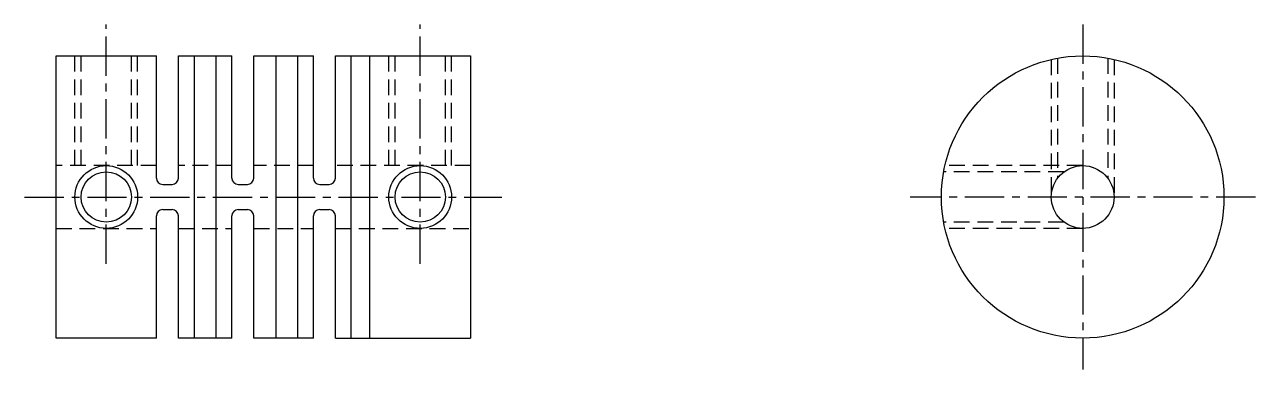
# Model space of a CAD drawing. Extents: x 57.4 to 96.7, y 64 to 107.4.
# Drawn here: x 57.54 to 96.74, y 96.41 to 107.41 of the extents above; entities outside this region: 2.
import ezdxf

# ---------------------------------------------------------------- set-up
doc = ezdxf.new("R2010")
doc.units = 0
doc.linetypes.add('CENTER', pattern=[2, 1.25, -0.25, 0.25, -0.25])
doc.linetypes.add('DASHED', pattern=[0.75, 0.5, -0.25])
doc.layers.get('0').update_dxf_attribs({"linetype": 'CONTINUOUS'})
doc.layers.add('CENTER', color=1, linetype='CENTER')
doc.styles.add('MISUMI', font='txt.shx')

msp = doc.modelspace()

# ---------------------------------------------------------------- linework, layer by layer
at = {"color": 7, "linetype": 'CONTINUOUS'}
for p, q in [((58.539, 97.413), (58.539, 106.413)), ((58.539, 106.413), (61.739, 106.413)), ((61.739, 102.513), (61.739, 106.413)), ((62.439, 106.413), (64.139, 106.413)), ((62.439, 102.513), (62.439, 106.413)), ((62.939, 106.413), (62.939, 97.413)), ((63.639, 97.413), (63.639, 106.413)), ((64.139, 102.513), (64.139, 106.413)), ((64.839, 102.513), (64.839, 106.413)), ((64.839, 106.413), (66.739, 106.413)), ((65.539, 106.413), (65.539, 97.413)), ((66.239, 97.413), (66.239, 106.413)), ((66.739, 102.513), (66.739, 106.413)), ((67.439, 106.413), (71.739, 106.413)), ((67.439, 102.513), (67.439, 106.413)), ((67.939, 101.913), (67.939, 106.413)), ((68.539, 97.413), (68.539, 106.413)), ((71.739, 106.413), (71.739, 97.413)), ((61.939, 102.313), (62.239, 102.313)), ((64.339, 102.313), (64.639, 102.313)), ((66.939, 102.313), (67.239, 102.313)), ((67.939, 97.413), (67.939, 101.913)), ((61.739, 97.413), (61.739, 101.313)), ((61.939, 101.513), (62.239, 101.513)), ((62.439, 97.413), (62.439, 101.313)), ((64.139, 97.413), (64.139, 101.313)), ((64.339, 101.513), (64.639, 101.513)), ((64.839, 97.413), (64.839, 101.313)), ((66.739, 97.413), (66.739, 101.313)), ((66.939, 101.513), (67.239, 101.513)), ((67.439, 97.413), (67.439, 101.313)), ((61.739, 97.413), (58.539, 97.413)), ((64.139, 97.413), (62.439, 97.413)), ((66.739, 97.413), (64.839, 97.413)), ((67.439, 97.413), (71.739, 97.413))]:
    msp.add_line(p, q, dxfattribs=at)
at = {"color": 3, "linetype": 'DASHED'}
for p, q in [((59.139, 102.913), (59.139, 106.413)), ((59.339, 102.913), (59.339, 106.413)), ((60.939, 102.913), (60.939, 106.413)), ((61.139, 102.913), (61.139, 106.413)), ((69.139, 102.913), (69.139, 106.413)), ((69.339, 102.913), (69.339, 106.413)), ((70.939, 102.913), (70.939, 106.413)), ((71.139, 102.913), (71.139, 106.413)), ((90.239, 106.301), (90.239, 101.913)), ((90.439, 106.341), (90.439, 102.513)), ((92.039, 106.341), (92.039, 102.513)), ((92.239, 106.301), (92.239, 101.913)), ((61.739, 102.913), (58.539, 102.913)), ((64.139, 102.913), (62.439, 102.913)), ((66.739, 102.913), (64.839, 102.913)), ((71.739, 102.913), (67.439, 102.913)), ((90.639, 102.713), (86.811, 102.713)), ((91.239, 102.913), (86.852, 102.913)), ((58.539, 100.913), (61.739, 100.913)), ((62.439, 100.913), (64.139, 100.913)), ((64.839, 100.913), (66.739, 100.913)), ((67.439, 100.913), (71.739, 100.913)), ((90.639, 101.113), (86.811, 101.113)), ((91.239, 100.913), (86.852, 100.913))]:
    msp.add_line(p, q, dxfattribs=at)
at = {"color": 7, "linetype": 'CONTINUOUS'}
for centre, radius in [((91.239, 101.913), 4.5), ((60.139, 101.913), 0.8), ((70.139, 101.913), 0.8), ((91.239, 101.913), 1)]:
    msp.add_circle(centre, radius, dxfattribs=at)
at = {"color": 3, "linetype": 'CONTINUOUS'}
for centre in [(60.139, 101.913), (70.139, 101.913)]:
    msp.add_circle(centre, 1, dxfattribs=at)
at = {"color": 7, "linetype": 'CONTINUOUS'}
for centre, start, end in [((61.939, 102.513), 180, 270), ((62.239, 102.513), 270, 0), ((64.339, 102.513), 180, 270), ((64.639, 102.513), 270, 0), ((66.939, 102.513), 180, 270), ((67.239, 102.513), 270, 0), ((61.939, 101.313), 90, 180), ((62.239, 101.313), 0, 90), ((64.339, 101.313), 90, 180), ((64.639, 101.313), 0, 90), ((66.939, 101.313), 90, 180), ((67.239, 101.313), 0, 90)]:
    msp.add_arc(centre, 0.2, start, end, dxfattribs=at)
at = {"layer": 'CENTER', "color": 1, "linetype": 'CENTER'}
for p, q in [((60.139, 99.782), (60.139, 107.413)), ((70.139, 99.782), (70.139, 107.413)), ((91.239, 107.413), (91.239, 96.413)), ((57.539, 101.913), (72.739, 101.913)), ((96.739, 101.913), (85.739, 101.913))]:
    msp.add_line(p, q, dxfattribs=at)

# ---------------------------------------------------------------- texts
at = {"color": 7, "linetype": 'CONTINUOUS', "style": 'MISUMI'}
for s, p in [('MCJN9-2-2', (56.861, 69.995)), ('MCJN9', (56.861, 63.995))]:
    msp.add_text(s, height=3, dxfattribs=at).set_placement(p)

doc.saveas('drawing.dxf')
